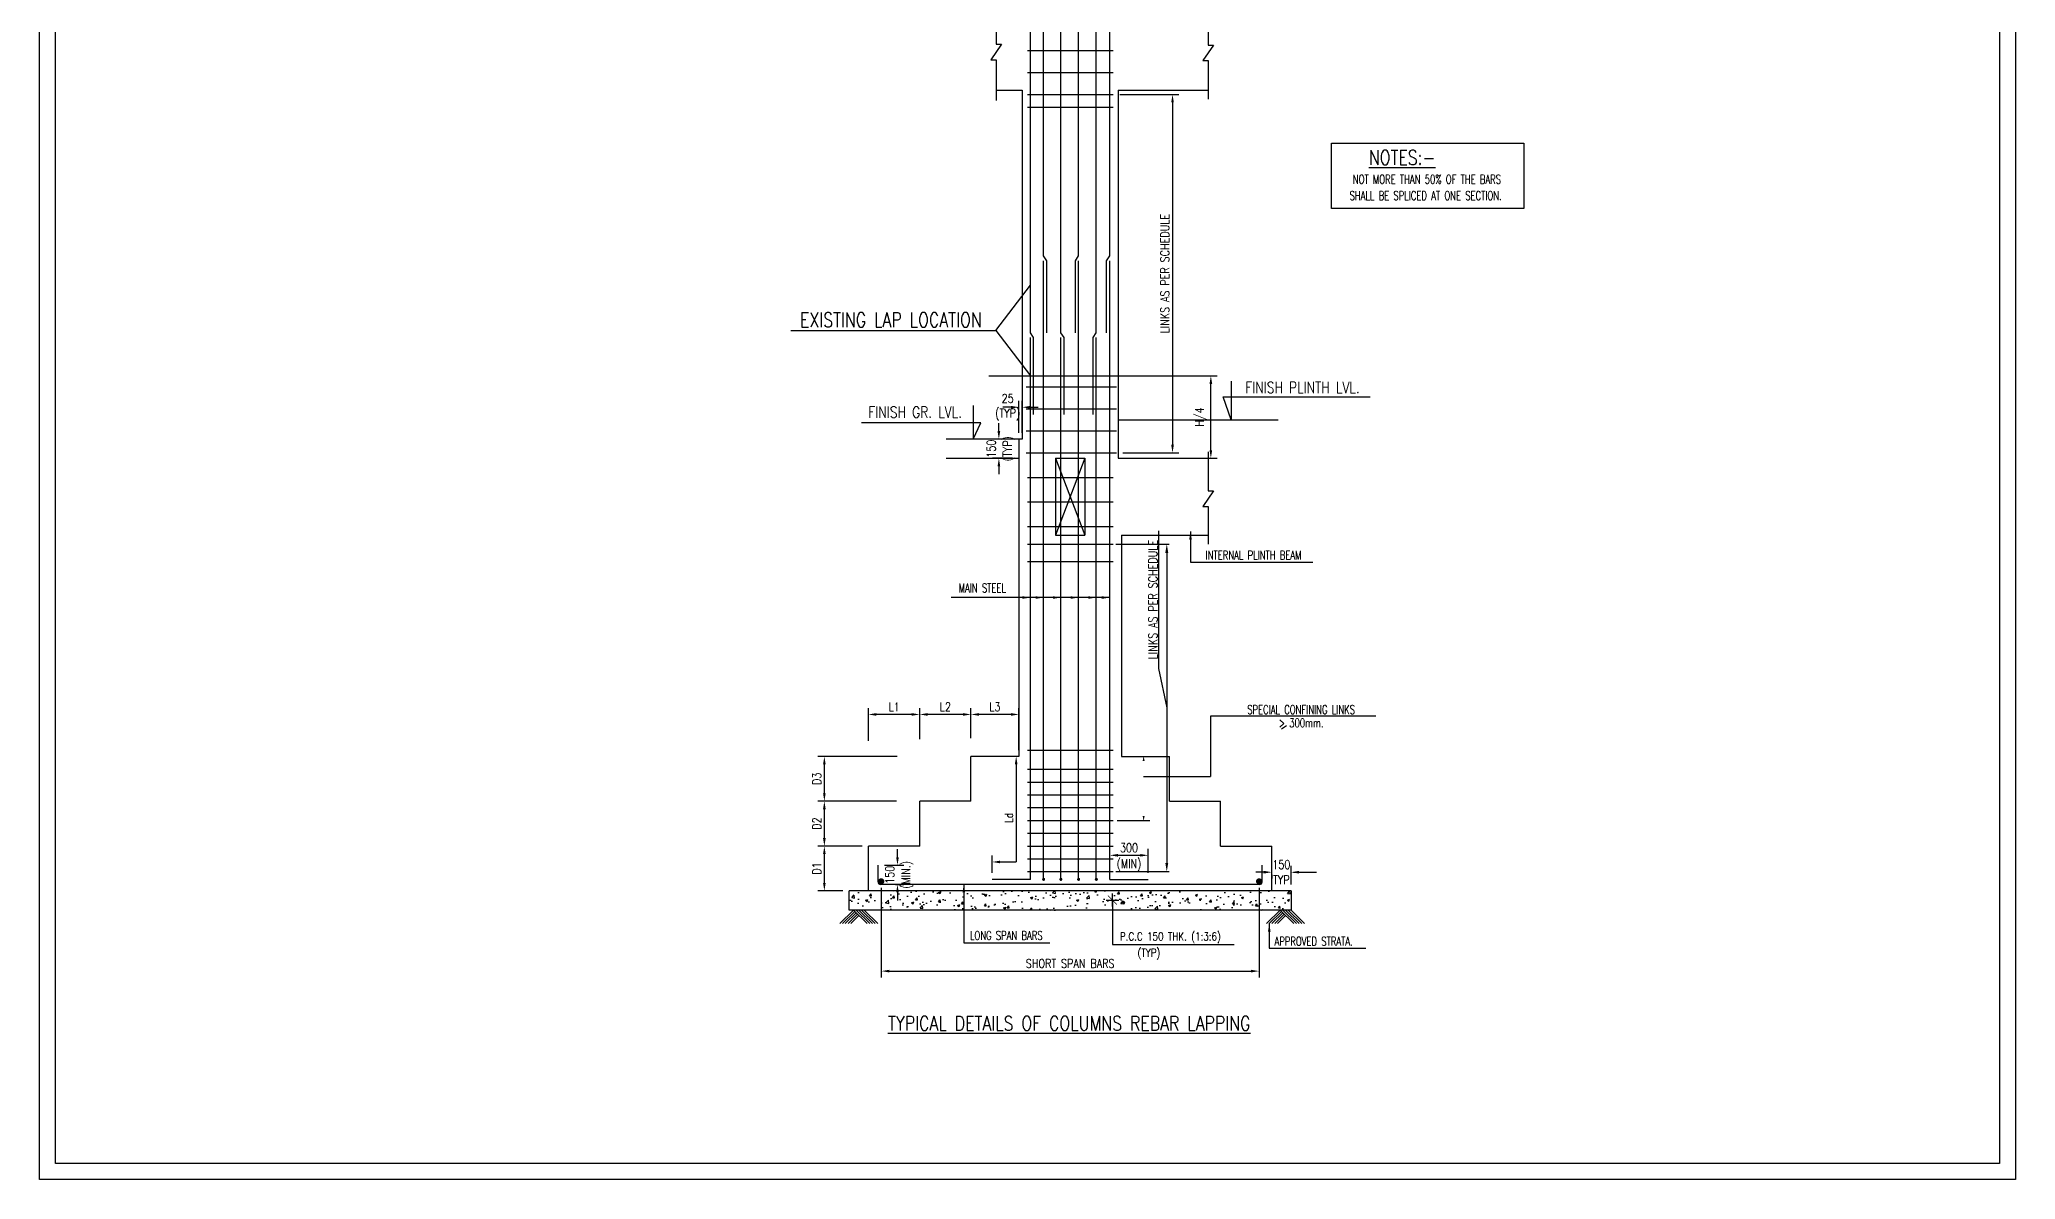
# Model space of a CAD drawing. Extents: x 455722 to 1142355, y -625363 to -272741.
# Drawn here: x 835173 to 896904, y -439105 to -403489 of the extents above; entities that cross this region are included whole.
import ezdxf
from ezdxf.enums import TextEntityAlignment as Align
from ezdxf.lldxf.tags import DXFTag

# ---------------------------------------------------------------- set-up
doc = ezdxf.new("R2010")
doc.units = 0
doc.header["$LTSCALE"] = 500
doc.header["$MEASUREMENT"] = 0
doc.layers.get('DEFPOINTS').update_dxf_attribs({"color": 4})
for name, color, linetype in [('CEN', 8, 'CENTER'), ('COL', 1, 'Continuous'), ('DIM', 5, 'Continuous'), ('FOOT', 4, 'Continuous'), ('FRAME', 6, 'Continuous'), ('LINK', 2, 'Continuous'), ('P.C.C.', 8, 'Continuous'), ('RING', 4, 'Continuous'), ('S-CONCRET LINE', 4, 'Continuous'), ('S-REINFORCEMENT', 6, 'Continuous'), ('S-TEXT-1', 4, 'Continuous'), ('S-TITLE', 6, 'Continuous'), ('TXT', 4, 'Continuous'), ('TXT1', 2, 'Continuous')]:
    doc.layers.add(name, color=color, linetype=linetype)
doc.styles.add('ROMAND', font='romand')
doc.styles.add('ROMANS', font='r.shx', dxfattribs={"width": 0.8, "height": 275, "bigfont": 'bigfont.shx'})
tags = doc.linetypes.add('CENTER', pattern=[2, 1.25, -0.25, 0.25, -0.25]).pattern_tags.tags
tags[10:11] = [DXFTag(74, 4), DXFTag(75, 0), DXFTag(340, '0'), DXFTag(46, 1.0), DXFTag(50, 0.0), DXFTag(44, 0.0), DXFTag(45, 0.0)]
tags[8:9] = [DXFTag(74, 4), DXFTag(75, 0), DXFTag(340, '0'), DXFTag(46, 1.0), DXFTag(50, 0.0), DXFTag(44, 0.0), DXFTag(45, 0.0)]
tags[6:7] = [DXFTag(74, 4), DXFTag(75, 0), DXFTag(340, '0'), DXFTag(46, 1.0), DXFTag(50, 0.0), DXFTag(44, 0.0), DXFTag(45, 0.0)]
tags[4:5] = [DXFTag(74, 4), DXFTag(75, 0), DXFTag(340, '0'), DXFTag(46, 1.0), DXFTag(50, 0.0), DXFTag(44, 0.0), DXFTag(45, 0.0)]
doc.dimstyles.new('Copy of INT2TIMES', dxfattribs={"dimtxt": 300, "dimasz": 275, "dimexe": 75, "dimexo": 75, "dimgap": 40, "dimtad": 1, "dimdec": 0, "dimlfac": 0.5, "dimrnd": 5, "dimzin": 0, "dimdsep": 46, "dimtxsty": 'ROMANS', "dimcen": -1, "dimclrd": 5, "dimclre": 5, "dimclrt": 4, "dimadec": 0, "dimazin": 0, "dimtfac": 1, "dimtdec": 0, "dimtix": 1, "dimtofl": 0, "dimtmove": 2, "dimatfit": 3, "dimfxl": 0, "dimtolj": 1, "dimtzin": 0, "dimarcsym": 0})
doc.dimstyles.new('dim25', dxfattribs={"dimtxt": 250, "dimasz": 250, "dimexe": 200, "dimexo": 200, "dimgap": 100, "dimtad": 1, "dimdec": 0, "dimlfac": 0.25, "dimzin": 0, "dimdsep": 46, "dimtxsty": 'ROMANS', "dimcen": 0, "dimclrd": 5, "dimclre": 5, "dimclrt": 4, "dimadec": 0, "dimazin": 0, "dimtfac": 1, "dimtdec": 0, "dimtix": 1, "dimtofl": 0, "dimtmove": 2, "dimatfit": 3, "dimfxl": 0, "dimtolj": 1, "dimtzin": 0, "dimlwd": -1, "dimlwe": -1, "dimarcsym": 0})
doc.dimstyles.new('INT$7', dxfattribs={"dimtxt": 9, "dimasz": 8, "dimexe": 8, "dimexo": 3, "dimgap": 2, "dimtad": 1, "dimdec": 0, "dimzin": 0, "dimdsep": 46, "dimtxsty": 'ROMANS', "dimblk": 'DIMTICK', "dimcen": -0.25, "dimclrd": 5, "dimclre": 5, "dimclrt": 4, "dimadec": 0, "dimazin": 0, "dimtfac": 1, "dimtdec": 0, "dimtix": 1, "dimtofl": 0, "dimtmove": 2, "dimatfit": 3, "dimldrblk": 'DIMTICK', "dimfxl": 0, "dimtolj": 1, "dimtzin": 0, "dimarcsym": 0})

# ---------------------------------------------------------------- blocks, each defined once
blk = doc.blocks.new('*D599')
at = {"layer": 'DEFPOINTS', "color": 0}
for p in [(861370.1144550479, -429286.6417010761), (861975.5079156252, -429286.6417010761), (861711.8892011092, -429886.6417010761)]:
    blk.add_point(p, dxfattribs=at)
at = {"layer": 'DIM', "color": 5}
for p, q in [((861975.5079156252, -429036.6417010761), (861975.5079156252, -428786.6417010761)), ((861570.1144550479, -429286.6417010761), (862175.5079156252, -429286.6417010761)), ((861911.8892011092, -429886.6417010761), (862175.5079156252, -429886.6417010761)), ((861975.5079156252, -430136.6417010761), (861975.5079156252, -430386.6417010761))]:
    blk.add_line(p, q, dxfattribs=at)
for points in [[(861933.8412489586, -429036.6417010761), (862017.1745822919, -429036.6417010761), (861975.5079156252, -429286.6417010761)], [(862017.1745822919, -430136.6417010761), (861933.8412489586, -430136.6417010761), (861975.5079156252, -429886.6417010761)]]:
    blk.add_solid(points, dxfattribs=at)
at = {"layer": 'DIM', "color": 4, "char_height": 275, "attachment_point": 5, "rotation": 90, "style": 'ROMANS'}
for s, insert in [('\\A1;150', (861738.0079156252, -429586.6417010761)), ('(MIN.)', (862285.031725149, -429586.6417010761))]:
    blk.add_mtext(s, dxfattribs=dict(at, insert=insert))
blk = doc.blocks.new('*D600')
at = {"layer": 'DEFPOINTS', "color": 0}
for p in [(859691.6144078699, -428686.6417010761), (861070.1144550479, -428686.6417010761), (860470.1144550479, -430086.6417010761)]:
    blk.add_point(p, dxfattribs=at)
at = {"layer": 'DIM', "color": 5}
for p, q in [((860870.1144550479, -428686.6417010761), (859491.6144078699, -428686.6417010761)), ((859691.6144078699, -429836.6417010761), (859691.6144078699, -428936.6417010761)), ((860270.1144550479, -430086.6417010761), (859491.6144078699, -430086.6417010761))]:
    blk.add_line(p, q, dxfattribs=at)
for points in [[(859733.2810745365, -428936.6417010761), (859649.9477412032, -428936.6417010761), (859691.6144078699, -428686.6417010761)], [(859649.9477412032, -429836.6417010761), (859733.2810745365, -429836.6417010761), (859691.6144078699, -430086.6417010761)]]:
    blk.add_solid(points, dxfattribs=at)
at = {"layer": 'DIM', "color": 4, "insert": (859454.1144078699, -429386.6417010761), "char_height": 275, "attachment_point": 5, "rotation": 90, "style": 'ROMANS'}
blk.add_mtext('\\A1;D1', dxfattribs=at)
blk = doc.blocks.new('*D601')
at = {"layer": 'DEFPOINTS', "color": 0}
for p in [(859691.6144078699, -427286.6417010761), (862144.1144550479, -427286.6417010761), (861070.1144550479, -428686.6417010761)]:
    blk.add_point(p, dxfattribs=at)
at = {"layer": 'DIM', "color": 5}
for p, q in [((861944.1144550479, -427286.6417010761), (859491.6144078699, -427286.6417010761)), ((859691.6144078699, -428436.6417010761), (859691.6144078699, -427536.6417010761)), ((860870.1144550479, -428686.6417010761), (859491.6144078699, -428686.6417010761))]:
    blk.add_line(p, q, dxfattribs=at)
for points in [[(859733.2810745365, -427536.6417010761), (859649.9477412032, -427536.6417010761), (859691.6144078699, -427286.6417010761)], [(859649.9477412032, -428436.6417010761), (859733.2810745365, -428436.6417010761), (859691.6144078699, -428686.6417010761)]]:
    blk.add_solid(points, dxfattribs=at)
at = {"layer": 'DIM', "color": 4, "insert": (859454.1144078699, -427986.6417010761), "char_height": 275, "attachment_point": 5, "rotation": 90, "style": 'ROMANS'}
blk.add_mtext('\\A1;D2', dxfattribs=at)
blk = doc.blocks.new('*D602')
at = {"layer": 'DEFPOINTS', "color": 0}
for p in [(859691.6144078699, -425886.6417010761), (862164.114455047, -425886.6417010761), (862144.1144550479, -427286.6417010761)]:
    blk.add_point(p, dxfattribs=at)
at = {"layer": 'DIM', "color": 5}
for p, q in [((861964.114455047, -425886.6417010761), (859491.6144078699, -425886.6417010761)), ((859691.6144078699, -427036.6417010761), (859691.6144078699, -426136.6417010761)), ((861944.1144550479, -427286.6417010761), (859491.6144078699, -427286.6417010761))]:
    blk.add_line(p, q, dxfattribs=at)
for points in [[(859733.2810745365, -426136.6417010761), (859649.9477412032, -426136.6417010761), (859691.6144078699, -425886.6417010761)], [(859649.9477412032, -427036.6417010761), (859733.2810745365, -427036.6417010761), (859691.6144078699, -427286.6417010761)]]:
    blk.add_solid(points, dxfattribs=at)
at = {"layer": 'DIM', "color": 4, "insert": (859454.1144078699, -426586.6417010761), "char_height": 275, "attachment_point": 5, "rotation": 90, "style": 'ROMANS'}
blk.add_mtext('\\A1;D3', dxfattribs=at)
blk = doc.blocks.new('*D603')
at = {"layer": 'DEFPOINTS', "color": 0}
for p in [(864270.114455047, -424575.5587261993), (864270.114455047, -425520.1417010761), (865770.114455047, -425886.6417010761)]:
    blk.add_point(p, dxfattribs=at)
at = {"layer": 'DIM', "color": 5}
for p, q in [((864270.114455047, -425320.1417010761), (864270.114455047, -424375.5587261993)), ((865520.114455047, -424575.5587261993), (864520.114455047, -424575.5587261993)), ((865770.114455047, -425686.6417010761), (865770.114455047, -424375.5587261993))]:
    blk.add_line(p, q, dxfattribs=at)
for points in [[(864520.114455047, -424533.8920595326), (864520.114455047, -424617.225392866), (864270.114455047, -424575.5587261993)], [(865520.114455047, -424617.225392866), (865520.114455047, -424533.8920595326), (865770.114455047, -424575.5587261993)]]:
    blk.add_solid(points, dxfattribs=at)
at = {"layer": 'DIM', "color": 4, "insert": (865020.114455047, -424338.0587261993), "char_height": 275, "attachment_point": 5, "style": 'ROMANS'}
blk.add_mtext('\\A1;L3', dxfattribs=at)
blk = doc.blocks.new('*D604')
at = {"layer": 'DEFPOINTS', "color": 0}
for p in [(862670.114455047, -424575.5587261993), (862670.114455047, -425547.6417010761), (864270.114455047, -425520.1417010761)]:
    blk.add_point(p, dxfattribs=at)
at = {"layer": 'DIM', "color": 5}
for p, q in [((862670.114455047, -425347.6417010761), (862670.114455047, -424375.5587261993)), ((864020.114455047, -424575.5587261993), (862920.114455047, -424575.5587261993)), ((864270.114455047, -425320.1417010761), (864270.114455047, -424375.5587261993))]:
    blk.add_line(p, q, dxfattribs=at)
for points in [[(862920.114455047, -424533.8920595326), (862920.114455047, -424617.225392866), (862670.114455047, -424575.5587261993)], [(864020.114455047, -424617.225392866), (864020.114455047, -424533.8920595326), (864270.114455047, -424575.5587261993)]]:
    blk.add_solid(points, dxfattribs=at)
at = {"layer": 'DIM', "color": 4, "insert": (863470.114455047, -424338.0587261993), "char_height": 275, "attachment_point": 5, "style": 'ROMANS'}
blk.add_mtext('\\A1;L2', dxfattribs=at)
blk = doc.blocks.new('*D605')
at = {"layer": 'DEFPOINTS', "color": 0}
for p in [(861070.1144550479, -424575.5587261993), (861070.1144550479, -425595.0587261984), (862670.114455047, -425547.6417010761)]:
    blk.add_point(p, dxfattribs=at)
at = {"layer": 'DIM', "color": 5}
for p, q in [((861070.1144550479, -425395.0587261984), (861070.1144550479, -424375.5587261993)), ((862420.114455047, -424575.5587261993), (861320.1144550479, -424575.5587261993)), ((862670.114455047, -425347.6417010761), (862670.114455047, -424375.5587261993))]:
    blk.add_line(p, q, dxfattribs=at)
for points in [[(861320.1144550479, -424533.8920595326), (861320.1144550479, -424617.225392866), (861070.1144550479, -424575.5587261993)], [(862420.114455047, -424617.225392866), (862420.114455047, -424533.8920595326), (862670.114455047, -424575.5587261993)]]:
    blk.add_solid(points, dxfattribs=at)
at = {"layer": 'DIM', "color": 4, "insert": (861870.1144550474, -424338.0587261993), "char_height": 275, "attachment_point": 5, "style": 'ROMANS'}
blk.add_mtext('\\A1;L1', dxfattribs=at)
blk = doc.blocks.new('*D606')
at = {"layer": 'DEFPOINTS', "color": 0}
for p in [(873670.1144550479, -429386.6417010761), (874270.1144550479, -429504.5587261993), (874270.1144550479, -430086.6417010761)]:
    blk.add_point(p, dxfattribs=at)
at = {"layer": 'DIM', "color": 5}
for p, q in [((873420.1144550479, -429504.5587261993), (873170.1144550479, -429504.5587261993)), ((873670.1144550479, -429586.6417010761), (873670.1144550479, -429704.5587261993)), ((874270.1144550479, -429886.6417010761), (874270.1144550479, -429304.5587261993)), ((874520.1144550479, -429504.5587261993), (874770.1144550479, -429504.5587261993))]:
    blk.add_line(p, q, dxfattribs=at)
for points in [[(873420.1144550479, -429546.225392866), (873420.1144550479, -429462.8920595326), (873670.1144550479, -429504.5587261993)], [(874520.1144550479, -429462.8920595326), (874520.1144550479, -429546.225392866), (874270.1144550479, -429504.5587261993)]]:
    blk.add_solid(points, dxfattribs=at)
at = {"layer": 'DIM', "color": 4, "char_height": 275, "attachment_point": 5, "style": 'ROMANS'}
for s, insert in [('TYP', (873970.1144550479, -429742.0587261993)), ('\\A1;150', (873970.1144550479, -429267.0587261993))]:
    blk.add_mtext(s, dxfattribs=dict(at, insert=insert))
blk = doc.blocks.new('*D607')
at = {"layer": 'DEFPOINTS', "color": 0}
for p in [(865770.114455047, -415973.3812632844), (865143.7490882593, -416573.3812632834), (865770.114455047, -416573.3812632834)]:
    blk.add_point(p, dxfattribs=at)
at = {"layer": 'DIM', "color": 5, "linetype": 'Continuous'}
for p, q in [((865570.114455047, -415973.3812632844), (864943.7490882593, -415973.3812632844)), ((865143.7490882593, -415723.3812632844), (865143.7490882593, -415473.3812632844)), ((865570.114455047, -416573.3812632834), (864943.7490882593, -416573.3812632834)), ((865143.7490882593, -416823.3812632834), (865143.7490882593, -417073.3812632834))]:
    blk.add_line(p, q, dxfattribs=at)
at = {"layer": 'DIM', "color": 5}
for points in [[(865102.0824215927, -415723.3812632844), (865185.4157549259, -415723.3812632844), (865143.7490882593, -415973.3812632844)], [(865185.4157549259, -416823.3812632834), (865102.0824215927, -416823.3812632834), (865143.7490882593, -416573.3812632834)]]:
    blk.add_solid(points, dxfattribs=at)
at = {"layer": 'DIM', "color": 4, "char_height": 275, "attachment_point": 5, "rotation": 90, "style": 'ROMANS'}
for s, insert in [('\\A1;150', (864906.2490882593, -416273.3812632839)), ('(TYP)', (865453.2728977831, -416273.3812632839))]:
    blk.add_mtext(s, dxfattribs=dict(at, insert=insert))
blk = doc.blocks.new('*D608')
at = {"layer": 'DEFPOINTS', "color": 0}
for p in [(868717.9229041253, -419252.6214612461), (868717.9229041244, -429486.6417010761), (870389.2490882593, -429486.6417010761)]:
    blk.add_point(p, dxfattribs=at)
at = {"layer": 'DIM', "color": 5, "lineweight": -2, "ltscale": 2}
for p, q in [((870134.8997613789, -418836.1835484145), (870134.8997613789, -423138.0883103193)), ((868792.9229041253, -419252.6214612461), (870464.2490882593, -419252.6214612461)), ((870389.2490882593, -419527.6214612461), (870389.2490882593, -429211.6417010761)), ((870134.8997613789, -423138.0883103193), (870389.2490882593, -424369.6315811611)), ((868792.9229041244, -429486.6417010761), (870464.2490882593, -429486.6417010761))]:
    blk.add_line(p, q, dxfattribs=at)
at = {"layer": 'DIM', "color": 5}
for points in [[(870435.0824215927, -419527.6214612461), (870343.4157549259, -419527.6214612461), (870389.2490882593, -419252.6214612461)], [(870343.4157549259, -429211.6417010761), (870435.0824215927, -429211.6417010761), (870389.2490882593, -429486.6417010761)]]:
    blk.add_solid(points, dxfattribs=at)
at = {"layer": 'DIM', "color": 4, "insert": (869957.3997613789, -420987.1359293669), "char_height": 275, "attachment_point": 5, "rotation": 90, "style": 'ROMANS'}
blk.add_mtext('\\A1;LINKS AS PER SCHEDULE \\P', dxfattribs=at)
blk = doc.blocks.new('*D609')
at = {"layer": 'DEFPOINTS', "color": 0}
for p in [(868717.9229041253, -405206.7653800262), (868817.9229041244, -416400.4671571199), (870568.2490882593, -416400.4671571199)]:
    blk.add_point(p, dxfattribs=at)
at = {"layer": 'DIM', "color": 5}
for p, q in [((868917.9229041253, -405206.7653800262), (870768.2490882593, -405206.7653800262)), ((870568.2490882593, -405456.7653800262), (870568.2490882593, -416150.4671571199)), ((869017.9229041244, -416400.4671571199), (870768.2490882593, -416400.4671571199))]:
    blk.add_line(p, q, dxfattribs=at)
for points in [[(870609.9157549259, -405456.7653800262), (870526.5824215927, -405456.7653800262), (870568.2490882593, -405206.7653800262)], [(870526.5824215927, -416150.4671571199), (870609.9157549259, -416150.4671571199), (870568.2490882593, -416400.4671571199)]]:
    blk.add_solid(points, dxfattribs=at)
at = {"layer": 'DIM', "color": 4, "insert": (870330.7490882593, -410803.6162685731), "char_height": 275, "attachment_point": 5, "rotation": 90, "style": 'ROMANS'}
blk.add_mtext('\\A1;LINKS AS PER SCHEDULE', dxfattribs=at)
blk = doc.blocks.new('*D614')
at = {"layer": 'DEFPOINTS', "color": 0}
for p in [(869810.1144550451, -428976.0587110951), (868610.1144550451, -429727.6417010761), (869810.1144550451, -429727.6417010761)]:
    blk.add_point(p, dxfattribs=at)
at = {"layer": 'DIM', "color": 5}
for p, q in [((868610.1144550451, -429527.6417010761), (868610.1144550451, -428776.0587110951)), ((868860.1144550451, -428976.0587110951), (869560.1144550451, -428976.0587110951)), ((869810.1144550451, -429527.6417010761), (869810.1144550451, -428776.0587110951))]:
    blk.add_line(p, q, dxfattribs=at)
for points in [[(868860.1144550451, -428934.3920444284), (868860.1144550451, -429017.7253777618), (868610.1144550451, -428976.0587110951)], [(869560.1144550451, -429017.7253777618), (869560.1144550451, -428934.3920444284), (869810.1144550451, -428976.0587110951)]]:
    blk.add_solid(points, dxfattribs=at)
at = {"layer": 'DIM', "color": 4, "char_height": 275, "attachment_point": 5, "style": 'ROMANS'}
for s, insert in [('\\A1;300', (869210.1144550451, -428738.5587110951)), ('(MIN)', (869210.1144550451, -429285.5825206189))]:
    blk.add_mtext(s, dxfattribs=dict(at, insert=insert))
blk = doc.blocks.new('DIMTICK')
for p, q in [((-1, 0), (1, 0)), ((0, 1), (0, -1))]:
    blk.add_line(p, q)
at = {"color": 2, "const_width": 0.1}
blk.add_lwpolyline([(0.7071067811865461, 0.7071067811865461), (-0.7071067811865479, -0.7071067811865461)], dxfattribs=at)
blk = doc.blocks.new('*D615')
at = {"layer": 'DEFPOINTS', "color": 0}
for p in [(861468.2769569893, -429790.0794160235), (873271.9519531074, -429790.0794160235), (873271.9519531074, -432594.5587110951)]:
    blk.add_point(p, dxfattribs=at)
at = {"layer": 'DIM', "color": 5}
for p, q in [((861468.2769569893, -429990.0794160235), (861468.2769569893, -432794.5587110951)), ((873271.9519531074, -429990.0794160235), (873271.9519531074, -432794.5587110951)), ((861718.2769569893, -432594.5587110951), (873021.9519531074, -432594.5587110951))]:
    blk.add_line(p, q, dxfattribs=at)
for points in [[(861718.2769569893, -432552.8920444284), (861718.2769569893, -432636.2253777618), (861468.2769569893, -432594.5587110951)], [(873021.9519531074, -432636.2253777618), (873021.9519531074, -432552.8920444284), (873271.9519531074, -432594.5587110951)]]:
    blk.add_solid(points, dxfattribs=at)
at = {"layer": 'DIM', "color": 4, "insert": (867370.1144550483, -432357.0587110951), "char_height": 275, "attachment_point": 5, "style": 'ROMANS'}
blk.add_mtext('\\A1;SHORT SPAN BARS', dxfattribs=at)
blk = doc.blocks.new('*D619')
at = {"layer": 'DEFPOINTS', "color": 0}
for p in [(865770.114455047, -414977.4508771147), (865770.114455047, -415973.3812632844), (865870.114455047, -415973.3812632844)]:
    blk.add_point(p, dxfattribs=at)
at = {"layer": 'DIM', "color": 5}
for p, q in [((865770.114455047, -415773.3812632844), (865770.114455047, -414777.4508771147)), ((865870.114455047, -415773.3812632844), (865870.114455047, -414777.4508771147)), ((865520.114455047, -414977.4508771147), (865270.114455047, -414977.4508771147)), ((866120.114455047, -414977.4508771147), (866370.114455047, -414977.4508771147))]:
    blk.add_line(p, q, dxfattribs=at)
for points in [[(865520.114455047, -415019.1175437814), (865520.114455047, -414935.784210448), (865770.114455047, -414977.4508771147)], [(866120.114455047, -414935.784210448), (866120.114455047, -415019.1175437814), (865870.114455047, -414977.4508771147)]]:
    blk.add_solid(points, dxfattribs=at)
at = {"layer": 'DIM', "color": 4, "insert": (865420.131836271, -414977.4508771147), "char_height": 275, "attachment_point": 5, "style": 'ROMANS'}
blk.add_mtext('\\A1;25\\P(TYP)', dxfattribs=at)
blk = doc.blocks.new('*D620')
at = {"layer": 'DEFPOINTS', "color": 0}
for p in [(868870.1144550488, -413998.3812632834), (871766.3504707654, -413998.3812632834), (871071.2359475753, -416573.3812632834)]:
    blk.add_point(p, dxfattribs=at)
at = {"layer": 'DIM', "color": 5}
for p, q in [((869070.1144550488, -413998.3812632834), (871966.3504707654, -413998.3812632834)), ((871766.3504707654, -416323.3812632834), (871766.3504707654, -414248.3812632834)), ((871271.2359475753, -416573.3812632834), (871966.3504707654, -416573.3812632834))]:
    blk.add_line(p, q, dxfattribs=at)
for points in [[(871808.017137432, -414248.3812632834), (871724.6838040987, -414248.3812632834), (871766.3504707654, -413998.3812632834)], [(871724.6838040987, -416323.3812632834), (871808.017137432, -416323.3812632834), (871766.3504707654, -416573.3812632834)]]:
    blk.add_solid(points, dxfattribs=at)
at = {"layer": 'DIM', "color": 4, "insert": (871456.8266612416, -415285.8812632834), "char_height": 275, "attachment_point": 5, "rotation": 90, "style": 'ROMANS'}
blk.add_mtext('\\A1;H/4', dxfattribs=at)

msp = doc.modelspace()

# ---------------------------------------------------------------- hatches: boundary and pattern name
at = {"layer": 'P.C.C.'}
h = msp.add_hatch(dxfattribs=at)
h.set_pattern_fill('AR-CONC', color=256, scale=100, style=0)
h.set_pattern_definition([(49.99999999999999, (176035.6144078708, -519056.0587261993), (717.2601826007532, -62.75213498259502), [75, -825]), (355, (176035.6144078708, -519056.0587261993), (-138.751333613, 752.1921337000117), [60, -660]), (100.4514, (176095.386087871, -519061.2880661985), (578.5093817140216, 689.4395420609535), [63.74018999999964, -701.1421119999935]), (46.18419999999999, (176035.6144078708, -518856.0587261993), (1067.241048625644, -165.5190143290179), [112.4999999999997, -1237.499999999996]), (96.63559999999971, (176124.5511528709, -518869.8520331982), (934.6627055487033, 974.1178709004416), [95.61028799999958, -1051.712999999992]), (351.1842000000001, (176035.6144078708, -518856.0587261993), (934.6619451336273, 974.1186009253246), [90, -990]), (21, (176135.6144078699, -518906.0587261993), (596.9070521184617, -402.6188906653386), [75, -825]), (326, (176135.6144078699, -518906.0587261993), (243.3153319215817, 725.150045046853), [60, -660]), (71.45140000000002, (176185.3566408706, -518939.6103321983), (840.2226285814899, 322.5304967099523), [63.74018999999969, -701.1421119999949]), (37.50000000000001, (176035.6144078708, -519056.0587261993), (12.15985531729071, 332.8938538313115), [0, -652, 0, -670, 0, -662.5]), (7.499999999999999, (176035.6144078708, -519056.0587261993), (263.0695374421486, 394.4117118823602), [0, -382, 0, -637, 0, -252.5]), (327.5, (175812.6144078708, -519056.0587261993), (533.8224361724093, -22.55487173437976), [0, -250, 0, -780, 0, -1035]), (317.5, (175712.6144078708, -519056.0587261993), (583.1861693423863, 100.1049823323176), [0, -325, 0, -518, 0, -735])])
h.paths.add_polyline_path([(865325.0016403076, -430086.6417010761), (865325.0016403076, -430686.6417010761), (874270.1144550479, -430686.6417010761), (874270.114455047, -430086.6417010761)])
h.paths.add_polyline_path([(865325.0016403076, -430686.6417010761), (865325.0016403076, -430086.6417010761), (860470.1144550479, -430086.6417010761), (860470.1144550479, -430686.6417010761)])

# ---------------------------------------------------------------- linework, layer by layer
at = {"color": 1}
for points in [[(835172.5000000001, -311494), (896903.5, -311494), (896903.5000000001, -439104.5), (835172.5000000001, -439104.5000000001)], [(835672.5000000001, -311994), (896403.5, -311994), (896403.5000000001, -438604.5), (835672.5000000001, -438604.5000000001)]]:
    msp.add_lwpolyline(points, close=True, dxfattribs=at)
at = {"layer": 'CEN'}
msp.add_line((864825.5026583527, -414000.2686527488), (869295.5026111775, -414000.2686527488), dxfattribs=at)
at = {"layer": 'CEN', "linetype": 'Continuous'}
msp.add_line((868839.8808183604, -427886.6417010761), (869858.8808183594, -427886.6417010761), dxfattribs=at)
at = {"layer": 'COL', "linetype": 'Continuous', "const_width": 48}
for points in [[(866517.890141866, -429727.6417010761, 1), (866565.890141866, -429727.6417010761, 1)], [(867056.3077490077, -429727.6417010761, 0.9999999999999998), (867104.3077490077, -429727.6417010761, 1)], [(867611.1338025423, -429727.6417010761, 1), (867659.1338025414, -429727.6417010761, 1)], [(868163.7455992344, -429727.6417010761, 0.9999999999999998), (868211.7455992344, -429727.6417010761, 1)]]:
    msp.add_lwpolyline(points, format="xyb", close=True, dxfattribs=at)
at = {"layer": 'DIM'}
for p, q in [((865043.8860647837, -412580.0754031812), (866130.1144550445, -411159.8821536136)), ((858640.0000000001, -412580.0754031812), (865043.8860647837, -412580.0754031812)), ((865043.8860647837, -412580.0754031812), (866130.1144550445, -414000.2686527488)), ((866910.114455047, -416573.3812632834), (867830.114455047, -418973.3812632844)), ((867830.114455047, -416573.3812632834), (866910.114455047, -418973.3812632844)), ((876924.9965710173, -424632.2041985205), (871756.2430907263, -424632.2041985205)), ((871756.2430907263, -424632.2041985205), (871756.2430907263, -426510.0085693313)), ((869665.9543906328, -426510.0085693313), (871756.2430907263, -426510.0085693313)), ((874350.1144550479, -429504.5587261993), (875069.1144078699, -429504.5587261993))]:
    msp.add_line(p, q, dxfattribs=at)
at = {"layer": 'DIM', "color": 3}
msp.add_line((868870.114455047, -415373.3812632844), (873870.4081549918, -415373.3812632844), dxfattribs=at)
at = {"layer": 'DIM', "color": 3, "linetype": 'Continuous'}
msp.add_line((865870.114455047, -415973.3812632844), (863492.5029937624, -415973.3812632844), dxfattribs=at)
at = {"layer": 'DIM', "color": 5}
for p, q in [((865671.2490882593, -425886.6417010761), (865484.2490882593, -425886.6417010761)), ((865684.2490882593, -426136.6417010761), (865684.2490882593, -429184.8545033633)), ((864930.1144550488, -429527.6417010761), (864930.1144550488, -428984.8545033633)), ((865180.1144550488, -429184.8545033633), (865684.2490882593, -429184.8545033633))]:
    msp.add_line(p, q, dxfattribs=at)
at = {"layer": 'DIM', "color": 8}
for points in [[(865054.5167547454, -402460.4210241245), (865054.5167547454, -403635.4692337855), (865220.8809470542, -403635.4692337855), (864888.1525624393, -404122.2861036554), (865054.5167547454, -404122.2861036554), (865054.5167547454, -405393.465946427)], [(871681.3016046294, -402460.4210241245), (871681.3016046294, -403661.5998764631), (871847.6657969336, -403661.5998764631), (871514.9374123215, -404148.416746333), (871681.3016046294, -404148.416746333), (871681.3016046294, -405352.3374931024)], [(871681.3016046303, -416367.4291574144), (871681.3016046303, -417590.8221736084), (871847.6657969373, -417590.8221736084), (871514.9374123215, -418077.6390434773), (871681.3016046303, -418077.6390434773), (871681.3016046303, -419259.3456263932)]]:
    msp.add_lwpolyline(points, dxfattribs=at)
at = {"layer": 'DIM', "flags": 128}
msp.add_lwpolyline([(869665.9543906328, -427750.2020171544, 61.212672, 0, 0), (869665.9543906328, -427903.1321466494, 0, 0, 0), (869665.9543906328, -426861.4470588424, 0, 0, 0), (869665.9543906328, -425873.7619710363, 0, 61.212672, 0), (869665.9543906328, -426026.6921005304, 0, 0, 0)], format="xyseb", dxfattribs=at)
at = {"layer": 'DIM', "color": 5}
for points in [[(865642.5824215942, -426136.6417010761), (865725.9157549253, -426136.6417010761), (865684.2490882593, -425886.6417010761)], [(865180.1144550488, -429143.1878366963), (865180.1144550488, -429226.5211700302), (864930.1144550488, -429184.8545033633)]]:
    msp.add_solid(points, dxfattribs=at)
at = {"layer": 'FOOT', "linetype": 'Continuous'}
msp.add_lwpolyline([(875534.9953775225, -406731.0187942701), (881542.8705709121, -406731.0187942701), (881542.8705709121, -408771.6024778534), (875534.9953775225, -408771.6024778534)], close=True, dxfattribs=at)
at = {"layer": 'FRAME'}
for centre, start, end in [((861450.114455047, -429806.6417010761), 180, 270), ((873290.1144550479, -429806.6417010761), 270, 0)]:
    msp.add_arc(centre, 80, start, end, dxfattribs=at)
at = {"layer": 'LINK'}
for p, q in [((866037.3768995738, -403832.2187745812), (868717.9229041253, -403832.2187745812)), ((866037.3768995738, -404518.2187745812), (868717.9229041253, -404518.2187745812)), ((866037.3768995738, -405206.7653800262), (868717.9229041253, -405206.7653800262)), ((866037.3768995738, -405606.7653800262), (868717.9229041253, -405606.7653800262)), ((865993.8768995738, -414342.4671571199), (868817.9229041244, -414342.4671571199)), ((865993.8768995738, -415028.4671571199), (868817.9229041244, -415028.4671571199)), ((865993.8768995738, -415714.4671571199), (868817.9229041244, -415714.4671571199)), ((865997.3768995738, -416400.4671571199), (868817.9229041244, -416400.4671571199)), ((866037.3768995738, -417168.7921345248), (868717.9229041253, -417168.7921345248)), ((866037.3768995738, -417937.1171119298), (868717.9229041253, -417937.1171119298)), ((866037.3768995738, -418705.4420893351), (868717.9229041253, -418705.4420893351)), ((866037.3768995738, -419252.6214612461), (868717.9229041253, -419252.6214612461)), ((866037.3768995738, -419799.8008331571), (868717.9229041253, -419799.8008331571)), ((866037.3768995738, -425693.3155503654), (868717.9229041253, -425693.3155503663)), ((866037.3768995757, -426286.6417010761), (868717.9229041253, -426286.641701077)), ((866037.3768995757, -426686.6417010761), (868717.9229041253, -426686.6417010761)), ((866037.3768995757, -427086.6417010761), (868717.9229041253, -427086.6417010761)), ((866037.3768995757, -427486.6417010761), (868717.9229041253, -427486.6417010761)), ((866037.3768995738, -427886.6417010761), (868717.9229041244, -427886.6417010761)), ((866037.3768995738, -428286.6417010761), (868717.9229041244, -428286.6417010761)), ((866037.3768995738, -428686.6417010761), (868717.9229041244, -428686.6417010761)), ((866037.3768995738, -429086.6417010761), (868717.9229041244, -429086.6417010761)), ((866037.3768995701, -429486.6417010761), (868717.9229041206, -429486.6417010761))]:
    msp.add_line(p, q, dxfattribs=at)
at = {"layer": 'RING', "linetype": 'Continuous'}
for p, q in [((860175.8503863363, -431110.9057697871), (860600.1144550479, -430686.6417010761)), ((860260.7032000794, -431110.9057697871), (860642.5408619194, -430729.0681079471)), ((860345.5560138187, -431110.9057697871), (860684.96726879, -430771.4945148196)), ((860430.4088275636, -431110.9057697871), (860727.3936756615, -430813.9209216892)), ((860515.2616413048, -431110.9057697871), (860769.820082533, -430856.3473285612)), ((861024.3785237594, -431110.9057697871), (860600.1144550479, -430686.6417010761)), ((861109.2313375016, -431110.9057697871), (860684.96726879, -430686.6417010761)), ((861194.0841512437, -431110.9057697871), (860769.820082533, -430686.6417010761)), ((861278.9369649867, -431110.9057697871), (860854.6728962752, -430686.6417010761)), ((861363.7897787289, -431110.9057697871), (860939.5257100173, -430686.6417010761)), ((873506.439131365, -431110.9057697871), (873930.7032000775, -430686.6417010761)), ((873591.2919451081, -431110.9057697871), (873973.12960695, -430729.0681079471)), ((873676.1447588502, -431110.9057697871), (874015.5560138206, -430771.4945148196)), ((873760.9975725923, -431110.9057697885), (874057.9824206912, -430813.9209216902)), ((873845.8503863354, -431110.9057697885), (874100.4088275636, -430856.3473285612)), ((874354.9672687891, -431110.9057697885), (873930.7032000766, -430686.6417010761)), ((874439.8200825312, -431110.9057697871), (874015.5560138206, -430686.6417010761)), ((874524.6728962742, -431110.9057697885), (874100.4088275636, -430686.6417010761)), ((874609.5257100164, -431110.9057697871), (874185.2616413048, -430686.6417010761)), ((874694.3785237604, -431110.9057697871), (874270.1144550479, -430686.6417010761))]:
    msp.add_line(p, q, dxfattribs=at)
at = {"layer": 'S-CONCRET LINE', "color": 130, "linetype": 'Continuous'}
for p, q in [((865054.5167547454, -405073.3812632844), (865870.114455047, -405073.3812632844)), ((865870.114455047, -405073.3812632844), (865870.114455047, -415973.3812632844)), ((868870.114455047, -405073.3812632844), (868870.114455047, -416573.3812632834)), ((868870.114455047, -405073.3812632844), (871681.3016046294, -405073.3812632844)), ((865770.114455047, -415973.3812632844), (865770.114455047, -425886.6417010761)), ((863493.5, -416573.3812632834), (865770.114455047, -416573.3812632834)), ((866910.114455047, -416573.3812632834), (867830.114455047, -416573.3812632834)), ((866910.114455047, -416573.3812632834), (866910.114455047, -418973.3812632844)), ((867830.114455047, -416573.3812632834), (867830.114455047, -418973.3812632844)), ((868870.114455047, -416573.3812632834), (871681.3016046303, -416573.3812632834)), ((866910.114455047, -418973.3812632844), (867830.114455047, -418973.3812632844)), ((868970.1144550488, -418973.3812632844), (871681.3016046303, -418973.3812632844)), ((868970.1144550488, -418973.3812632844), (868970.114455047, -425886.6417010761)), ((864270.114455047, -427286.6417010761), (864270.114455047, -425886.6417010761)), ((865770.114455047, -425886.6417010761), (864270.114455047, -425886.6417010761)), ((868970.114455047, -425886.6417010761), (870470.1144550479, -425886.6417010761)), ((870470.1144550479, -427286.6417010761), (870470.1144550479, -425886.6417010761)), ((864270.114455047, -427286.6417010761), (862670.114455047, -427286.6417010761)), ((862670.114455047, -428686.6417010761), (862670.114455047, -427286.6417010761)), ((870470.1144550479, -427286.6417010761), (872070.1144550479, -427286.6417010761)), ((872070.1144550479, -428686.6417010761), (872070.1144550479, -427286.6417010761)), ((861070.1144550479, -430086.6417010761), (861070.1144550479, -428686.6417010761)), ((862670.114455047, -428686.6417010761), (861070.1144550479, -428686.6417010761)), ((872070.1144550479, -428686.6417010761), (873670.1144550479, -428686.6417010761)), ((873670.1144550479, -430086.641701077), (873670.1144550479, -428686.6417010761)), ((874270.1144550479, -430086.6417010761), (860470.1144550479, -430086.6417010761)), ((860470.1144550479, -430686.6417010761), (860470.1144550479, -430086.6417010761)), ((874270.1144550479, -430086.6417010761), (874270.1144550479, -430686.6417010761)), ((874270.1144550479, -430686.6417010761), (860470.1144550479, -430686.6417010761))]:
    msp.add_line(p, q, dxfattribs=at)
at = {"layer": 'S-REINFORCEMENT'}
for p, q in [((866541.8901418711, -410259.4655210854), (866541.8901418744, -396759.6312632895)), ((867635.133802547, -410259.4655210854), (867635.1338025489, -396759.6312632895)), ((868610.1144550495, -410259.4655210854), (868610.1144550525, -396759.6312632895)), ((866130.1144550442, -412650.4671571209), (866130.1144550436, -396945.6312632844)), ((867080.3077490114, -412650.4671571218), (867080.307749012, -396945.6312632844)), ((868187.7455992381, -412650.4671571209), (868187.7455992384, -396945.6312632844)), ((866641.8901418704, -410400.467157121), (866541.8901418704, -410250.467157121)), ((866541.890141866, -429691.9068344705), (866541.890141871, -410400.467157121)), ((866641.8901418708, -412650.4671571209), (866641.8901418704, -410400.467157121)), ((867535.1338025467, -410400.4671571208), (867635.1338025448, -410250.4671571208)), ((867535.1338025461, -412650.4671571209), (867535.1338025467, -410400.4671571208)), ((867635.1338025442, -429691.9068344705), (867635.133802547, -410400.467157121)), ((868510.1144550489, -410400.467157121), (868610.1144550471, -410250.467157121)), ((868510.1144550482, -412650.4671571209), (868510.1144550489, -410400.467157121)), ((868610.1144550451, -429727.6417010761), (868610.1144550495, -410400.467157121)), ((866230.1144550442, -412800.4671571209), (866130.1144550442, -412650.4671571209)), ((866130.1144550488, -429727.6417010761), (866130.1144550442, -412800.4671571209)), ((866230.1144550451, -415200.4671571209), (866230.1144550442, -412800.4671571209)), ((867180.3077490086, -412800.4671571209), (867080.3077490114, -412650.4671571209)), ((867080.3077490077, -429691.9068344705), (867080.3077490124, -412800.4671571209)), ((867180.3077490086, -415200.4671571209), (867180.3077490086, -412800.4671571209)), ((868087.7455992381, -412800.4671571209), (868187.7455992362, -412650.4671571209)), ((868087.7455992353, -415200.4671571209), (868087.7455992381, -412800.4671571209)), ((868187.7455992325, -429691.9068344705), (868187.7455992381, -412800.4671571209)), ((867635.1338025451, -419050.9213805994), (867635.1338025461, -416672.5531119251)), ((861370.1144550488, -429806.6417010761), (861370.1144550479, -429286.6417010761)), ((873370.1144550479, -429806.6417010761), (873370.1144550479, -429286.6417010761)), ((873290.1144550479, -429886.6417010761), (861450.114455047, -429886.6417010761)), ((866130.1144550488, -429727.6417010761), (864930.1144550488, -429727.6417010761)), ((868610.1144550451, -429727.6417010761), (869810.1144550451, -429727.6417010761))]:
    msp.add_line(p, q, dxfattribs=at)
at = {"layer": 'S-REINFORCEMENT', "linetype": 'Continuous', "const_width": 96}
for points in [[(861420.2769569893, -429790.0794160235, 1), (861516.2769569893, -429790.0794160235, 1)], [(873319.9519531074, -429790.0794160235, -1), (873223.9519531064, -429790.0794160235, -1)]]:
    msp.add_lwpolyline(points, format="xyb", close=True, dxfattribs=at)
at = {"layer": 'TXT', "linetype": 'ByBlock'}
msp.add_line((873975.2513031632, -425029.3627428313), (874134.5194110767, -424916.8956314645), dxfattribs=at)
at = {"layer": 'TXT1'}
for points in [[(872400.3536557452, -414161.146372496), (872400.3536557452, -415373.3812632844), (872154.8081328616, -414651.6710325613), (876742.7490882602, -414651.6710325613)], [(864345.6665204064, -414922.809250092), (864345.6665204064, -415973.3812632844), (864575.2703150379, -415464.5754031813), (860852.0705670534, -415464.5754031813)]]:
    msp.add_lwpolyline(points, dxfattribs=at)

# ---------------------------------------------------------------- texts
at = {"layer": 'DIM', "color": 4, "style": 'ROMANS', "width": 0.8}
for s, p in [('P.C.C 150 THK. (1:3:6)', (868925.1597476288, -431635.9694289084)), ('(TYP)', (869476.659747627, -432146.9624144736))]:
    msp.add_text(s, height=250, dxfattribs=at).set_placement(p)
at = {"layer": 'DIM', "color": 4, "insert": (865459.2490882602, -427807.1417010761), "char_height": 250, "attachment_point": 5, "rotation": 90, "style": 'ROMANS'}
msp.add_mtext('\\A1;Ld', dxfattribs=at)
at = {"layer": 'S-TEXT-1', "linetype": 'ByBlock', "style": 'ROMANS', "width": 0.7}
for s, p in [(' NOT MORE THAN 50% OF THE BARS', (878450.7201016817, -407856.7596530833)), ('SHALL BE SPLICED AT ONE SECTION.', (878476.7964612289, -408365.9477159939)), ('MAIN STEEL', (864626.3718463591, -420623.5261787673)), ('SPECIAL CONFINING LINKS', (874587.0133051303, -424424.9186320173)), ('> 300mm.', (874587.0133051303, -424839.9401894783))]:
    msp.add_text(s, height=275, dxfattribs=at).set_placement(p, align=Align.MIDDLE)
at = {"layer": 'S-TEXT-1', "style": 'ROMANS', "width": 0.7}
msp.add_text('INTERNAL PLINTH BEAM', height=275, dxfattribs=at).set_placement((873099.2082593486, -419598.4817921155), align=Align.MIDDLE)
for s, p in [('LONG SPAN BARS', (864241.4274993202, -431616.8212403002)), ('APPROVED STRATA.', (873755.621395388, -431799.1934612718))]:
    msp.add_text(s, height=275, dxfattribs=at).set_placement(p)
at = {"layer": 'S-TITLE', "style": 'ROMANS', "width": 0.8}
msp.add_text('%%UNOTES:-', height=450, dxfattribs=at).set_placement((877741.3003460674, -407400.2069645312), align=Align.CENTER)
for s, p in [('EXISTING LAP LOCATION', (861769.4550475002, -412247.0563715061)), ('%%UTYPICAL DETAILS OF COLUMNS REBAR LAPPING', (867341.7314723012, -434222.7445221056))]:
    msp.add_text(s, height=450, dxfattribs=at).set_placement(p, align=Align.MIDDLE)
at = {"layer": 'TXT1', "style": 'ROMAND', "width": 0.8}
for s, p in [('FINISH PLINTH LVL.', (874630.0636956961, -414361.6520008853)), ('FINISH GR. LVL.', (862528.4550475002, -415131.5563715062))]:
    msp.add_text(s, height=350, dxfattribs=at).set_placement(p, align=Align.MIDDLE)

# ---------------------------------------------------------------- dimensions: what is measured, and where the dimension line sits
at = {"layer": 'DIM'}
for base, p1, p2, angle, text, picture, middle in [((870568.2490882593, -416400.4671571199), (868717.9229041253, -405206.7653800262), (868817.9229041244, -416400.4671571199), 90, 'LINKS AS PER SCHEDULE', '*D609', (870330.7490882593, -410803.6162685731)), ((871766.3504707654, -413998.3812632834), (871071.2359475753, -416573.3812632834), (868870.1144550488, -413998.3812632834), 270, 'H/4', '*D620', (871456.8266612416, -415285.8812632834)), ((859691.6144078699, -425886.6417010761), (862144.1144550479, -427286.6417010761), (862164.114455047, -425886.6417010761), 90, 'D3', '*D602', (859454.1144078699, -426586.6417010761)), ((859691.6144078699, -427286.6417010761), (861070.1144550479, -428686.6417010761), (862144.1144550479, -427286.6417010761), 90, 'D2', '*D601', (859454.1144078699, -427986.6417010761)), ((859691.6144078699, -428686.6417010761), (860470.1144550479, -430086.6417010761), (861070.1144550479, -428686.6417010761), 90, 'D1', '*D600', (859454.1144078699, -429386.6417010761)), ((861975.5079156252, -429286.6417010761), (861711.8892011092, -429886.6417010761), (861370.1144550479, -429286.6417010761), 90, '<>\\X(MIN.)', '*D599', (861975.5079156252, -429586.6417010761))]:
    dim = msp.add_linear_dim(base=base, p1=p1, p2=p2, angle=angle, text=text, dimstyle='dim25', dxfattribs=at)
    dim.commit()
    dim.dimension.update_dxf_attribs({"geometry": picture, "text_midpoint": middle})
dim = msp.add_linear_dim(base=(865770.114455047, -414977.4508771147), p1=(865870.114455047, -415973.3812632844), p2=(865770.114455047, -415973.3812632844), text='<>\\X(TYP)', dimstyle='dim25', dxfattribs=at)
dim.commit()
dim.dimension.update_dxf_attribs({"geometry": '*D619', "text_midpoint": (865420.131836271, -414977.4508771147), "dimtype": 160})
at = {"layer": 'DIM', "color": 3, "linetype": 'Continuous'}
dim = msp.add_linear_dim(base=(865143.7490882593, -416573.3812632834), p1=(865770.114455047, -415973.3812632844), p2=(865770.114455047, -416573.3812632834), angle=90, text='<>\\X(TYP)', dimstyle='dim25', dxfattribs=at)
dim.commit()
dim.dimension.update_dxf_attribs({"geometry": '*D607', "text_midpoint": (865143.7490882593, -416273.3812632839)})
at = {"layer": 'DIM', "ltscale": 2}
dim = msp.add_linear_dim(base=(870389.2490882593, -429486.6417010761), p1=(868717.9229041253, -419252.6214612461), p2=(868717.9229041244, -429486.6417010761), angle=90, text='LINKS AS PER SCHEDULE \\X', dimstyle='Copy of INT2TIMES', override={"dimtxt": 275, "dimtmove": 1}, dxfattribs=at)
dim.commit()
dim.dimension.update_dxf_attribs({"geometry": '*D608', "text_midpoint": (870134.8997613789, -423098.0883103193), "dimtype": 160})
at = {"layer": 'DIM'}
for base, p1, p2, text, picture, middle in [((861070.1144550479, -424575.5587261993), (862670.114455047, -425547.6417010761), (861070.1144550479, -425595.0587261984), 'L1', '*D605', (861870.1144550474, -424338.0587261993)), ((862670.114455047, -424575.5587261993), (864270.114455047, -425520.1417010761), (862670.114455047, -425547.6417010761), 'L2', '*D604', (863470.114455047, -424338.0587261993)), ((864270.114455047, -424575.5587261993), (865770.114455047, -425886.6417010761), (864270.114455047, -425520.1417010761), 'L3', '*D603', (865020.114455047, -424338.0587261993)), ((869810.1144550451, -428976.0587110951), (868610.1144550451, -429727.6417010761), (869810.1144550451, -429727.6417010761), '<>\\X(MIN)', '*D614', (869210.1144550451, -428976.0587110951)), ((874270.1144550479, -429504.5587261993), (873670.1144550479, -429386.6417010761), (874270.1144550479, -430086.6417010761), '<>\\XTYP', '*D606', (873970.1144550479, -429504.5587261993)), ((873271.9519531074, -432594.5587110951), (861468.2769569893, -429790.0794160235), (873271.9519531074, -429790.0794160235), 'SHORT SPAN BARS', '*D615', (867370.1144550483, -432357.0587110951))]:
    dim = msp.add_linear_dim(base=base, p1=p1, p2=p2, text=text, dimstyle='dim25', dxfattribs=at)
    dim.commit()
    dim.dimension.update_dxf_attribs({"geometry": picture, "text_midpoint": middle})

# ---------------------------------------------------------------- leaders
for points in [[(871130.7491354392, -418862.5413116672), (871130.7491354392, -419814.5413116672), (874956.2491354392, -419814.5413116672)], [(866130.1144550479, -420922.5587110951), (863658.2490882602, -420922.5587110951)], [(868187.7455992353, -420922.5587110961), (863838.3802324467, -420922.5587110961)], [(866541.8901418688, -420922.5587110951), (864070.0247750803, -420922.5587110951)], [(868610.1144550479, -420922.5587110961), (864260.7490882593, -420922.5587110961)], [(867080.3077490105, -420922.5587110951), (864608.4423822201, -420922.5587110951)], [(867635.1338025451, -420922.5587110961), (865163.2684357566, -420922.5587110961)], [(864045.7490882593, -429886.6417010761), (864045.7490882593, -431711.5587110951), (866740.8502507439, -431711.5587110951)], [(873591.2919451081, -431110.9057697871), (873591.2919451081, -431876.0587110951), (876610.8275421442, -431876.0587110951)]]:
    msp.add_leader(points, dimstyle='dim25', dxfattribs=at)
at = {"layer": 'TXT'}
msp.add_leader([(868690.9275179835, -430374.0587110951), (868690.9275179835, -431763.5587110961), (872497.4275179825, -431763.5587110961)], dimstyle='INT$7', override={"dimasz": 200, "dimgap": 2, "dimtad": 0}, dxfattribs=at)

doc.saveas('drawing.dxf')
